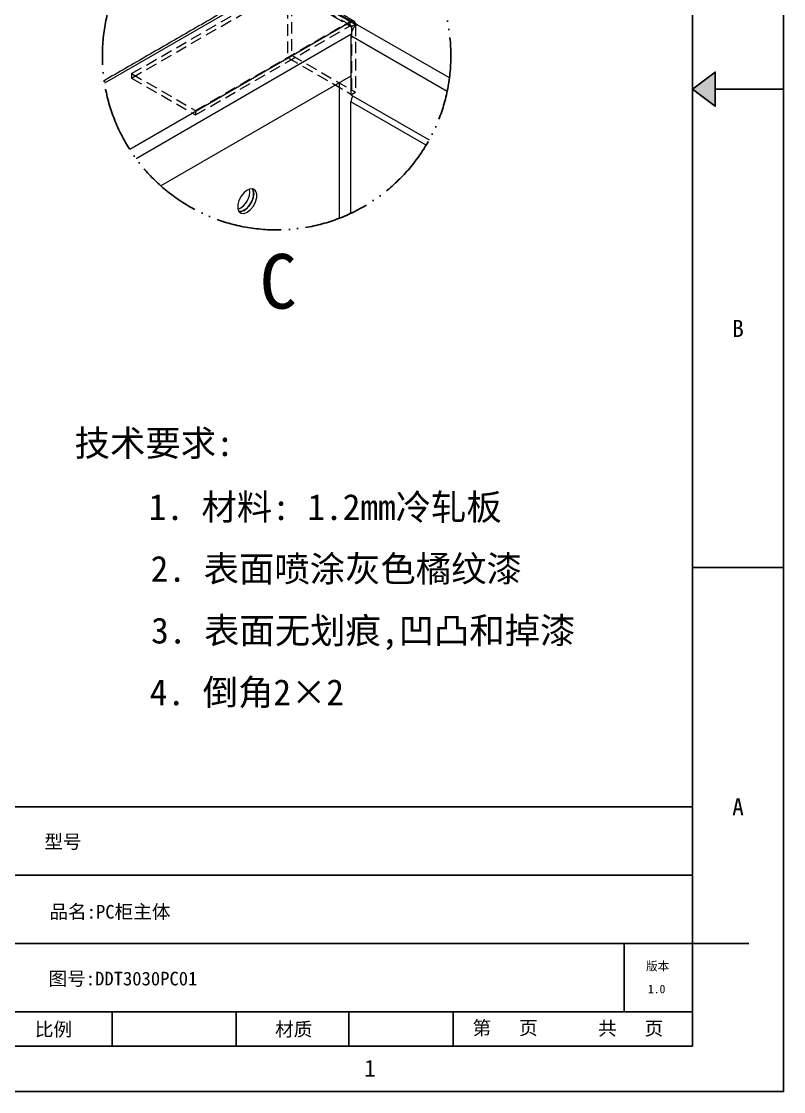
# Model space of a CAD drawing. Header units: millimetres. Extents: x 12436 to 30221, y 8547 to 23793.
# Drawn here: x 14845 to 15687, y 17318 to 18500 of the extents above; entities that cross this region are included whole.
import ezdxf
from ezdxf.enums import TextEntityAlignment as Align

# ---------------------------------------------------------------- set-up
doc = ezdxf.new("R2010")
doc.units = ezdxf.units.MM
for name, pattern in [('ACAD_ISO05W100', [33, 24, -3, 0, -3, 0, -3]), ('DOT', [0.25, 0, -0.25]), ('HIDDEN', [1.905, 1.27, -0.635])]:
    doc.linetypes.add(name, pattern=pattern)
doc.layers.add('FORMAT', color=7, linetype='Continuous')
doc.layers.add('print', color=30, linetype='Continuous')
doc.styles.add('Dartop', font='SIMFANG.TTF')
doc.styles.add('HZ', font='SimSun.ttf')
doc.styles.add('hzHT', font='SIMHEI.TTF')

# ---------------------------------------------------------------- blocks, each defined once
blk = doc.blocks.new('A$C4CF6548F')
at = {"color": 6, "linetype": 'HIDDEN', "lineweight": 0}
for p, q in [((-11.85, -7.55), (5.23, 2.31)), ((-11.85, -8.04), (5.23, 1.82)), ((5.23, 2.31), (12.3, -1.78)), ((5.23, 2.31), (5.23, 1.82)), ((5.23, 1.82), (12.3, -2.27)), ((5.4, 1.71), (5.83, 1.96)), ((5.4, 1.71), (12.47, -2.37)), ((5.4, 1.71), (5.4, -5.76)), ((5.83, 1.96), (12.9, -2.12)), ((5.83, 1.96), (5.83, -5.51)), ((-4.78, -11.63), (12.3, -1.78)), ((-4.78, -12.12), (12.3, -2.27)), ((12.9, -2.12), (12.47, -2.37)), ((12.9, -2.12), (12.9, -9.59)), ((12.47, -2.37), (12.47, -9.84)), ((5.4, -5.76), (12.47, -9.84)), ((5.83, -5.51), (12.9, -9.59)), ((-11.85, -7.55), (-4.78, -11.63)), ((-11.85, -7.55), (-11.85, -8.04)), ((-11.85, -8.04), (-4.78, -12.12)), ((12.47, -9.84), (12.9, -9.59)), ((-4.78, -11.63), (-4.78, -12.12))]:
    blk.add_line(p, q, dxfattribs=at)
at = {"color": 7, "linetype": 'HIDDEN', "lineweight": 0}
blk.add_line((12.3, -2.27), (12.3, -1.78), dxfattribs=at)
at = {"color": 6, "linetype": 'HIDDEN', "lineweight": 0}
for centre, radius, start, end in [((5.46, 2.02), 0.371, 350.786, 129.2024), ((5.29, 1.73), 0.109, 350.7827, 129.2078), ((12.53, -2.06), 0.371, 350.786, 129.2024), ((12.37, -2.35), 0.109, 350.7827, 129.2078)]:
    blk.add_arc(centre, radius, start, end, dxfattribs=at)
for points in [[(12.42, -2.25), (5.35, 1.83)], [(12.72, -1.73), (5.65, 2.35)]]:
    blk.add_open_spline(points, degree=1, dxfattribs=at)
blk = doc.blocks.new('*U5')
at = {"color": 254, "linetype": 'Continuous', "extrusion": (0, 0, -1)}
for points in [[(-33.167, 11), (-33, 11), (-33.25, 11.188)], [(-33.167, 11), (-33.25, 11.188), (-33.25, 10.812)], [(-33.167, 11), (-33.25, 10.812), (-33, 11)]]:
    blk.add_solid(points, dxfattribs=at)

msp = doc.modelspace()

# ---------------------------------------------------------------- linework, layer by layer
at = {"color": 0}
for p, q in [((15586.476, 19483.038), (15586.476, 17367.915)), ((15611.656, 18425.477), (15687.196, 18425.477)), ((15687.196, 17896.696), (15586.476, 17896.696)), ((15586.476, 17632.306), (14056.789, 17632.306)), ((14812.19, 17556.766), (15586.476, 17556.766)), ((14496.707, 17481.226), (15648.694, 17481.226)), ((15510.936, 17405.685), (15510.936, 17481.226)), ((14812.19, 17405.685), (15586.476, 17405.685)), ((14945.075, 17367.915), (14945.075, 17405.685)), ((15082.021, 17367.915), (15082.021, 17405.685)), ((15206.517, 17367.915), (15206.517, 17405.685)), ((15322.086, 17367.915), (15322.086, 17405.685)), ((15586.476, 17367.915), (12588.591, 17367.915)), ((15687.196, 17317.555), (15687.196, 17367.915)), ((15636.836, 17317.555), (15687.196, 17317.555))]:
    msp.add_line(p, q, dxfattribs=at)
at = {"color": 0, "linetype": 'DOT'}
for p, q in [((15687.196, 19483.038), (15687.196, 17367.915)), ((15636.836, 17317.555), (12487.871, 17317.555))]:
    msp.add_line(p, q, dxfattribs=at)
at = {"color": 7, "linetype": 'Continuous', "lineweight": 15}
for p, q in [((15132.082, 18545.136), (14936.531, 18432.247)), ((15215.744, 18496.845), (15128.547, 18547.183)), ((15209.604, 18500.384), (14964.459, 18358.865)), ((15317.775, 18437.944), (15215.744, 18496.845)), ((15208.933, 18485.818), (14971.423, 18348.706)), ((15208.897, 18484.986), (15315.353, 18423.53)), ((15208.897, 18484.986), (15208.897, 18419.404)), ((15208.897, 18439.812), (14998.877, 18318.57)), ((15196.169, 18282.957), (15196.169, 18432.464)), ((15208.897, 18419.404), (15295.35, 18369.496)), ((15291.931, 18363.557), (15208.897, 18411.492)), ((15208.897, 18288.409), (15208.897, 18411.492))]:
    msp.add_line(p, q, dxfattribs=at)
at = {"color": 0}
msp.add_lwpolyline([(15586.476, 18425.477), (15611.656, 18444.362), (15611.656, 18406.592), (15586.476, 18425.477)], close=True, dxfattribs=at)
at = {"color": 7, "linetype": 'Continuous', "lineweight": 15, "flags": 128}
for points in [[(15094.345, 18289.567), (15097.973, 18292.4), (15101.163, 18296.368), (15103.531, 18300.994), (15104.791, 18305.718), (15104.791, 18309.972), (15103.531, 18313.242), (15101.163, 18315.133), (15097.973, 18315.419), (15094.345, 18314.063), (15090.718, 18311.23), (15087.528, 18307.262), (15085.16, 18302.636), (15083.9, 18297.912), (15083.9, 18293.658), (15085.16, 18290.388), (15087.528, 18288.496), (15090.718, 18288.211), (15094.345, 18289.567)], [(15090.81, 18291.608), (15094.438, 18294.441), (15097.628, 18298.409), (15099.995, 18303.035), (15101.255, 18307.759), (15101.255, 18312.013), (15099.995, 18315.283), (15099.866, 18315.46)], [(15099.871, 18315.46), (15100.777, 18313.805), (15101.416, 18309.985)], [(15101.416, 18309.985), (15100.777, 18305.427), (15098.935, 18300.68), (15096.113, 18296.316), (15092.652, 18292.863), (15088.968, 18290.737), (15085.507, 18290.193), (15085.284, 18290.217)], [(15085.29, 18290.211), (15087.182, 18290.252), (15090.81, 18291.608)]]:
    msp.add_lwpolyline(points, dxfattribs=at)
at = {"color": 7, "linetype": 'Continuous', "lineweight": 15}
for centre, radius, start, end in [((15223.762, 18484.31), 14.881, 122.605001, 177.394744), ((15223.073, 18410.951), 14.186, 149.060768, 177.817358), ((15076.372, 18312.198), 20.713, 291.736289, 8.246468)]:
    msp.add_arc(centre, radius, start, end, dxfattribs=at)
msp.add_open_spline([(15127.752, 18545.572), (14936.12, 18434.945)], degree=1, dxfattribs=at)
at = {"layer": 'FORMAT', "color": 1, "linetype": 'ACAD_ISO05W100', "ltscale": 3}
msp.add_circle((15126.742, 18462.632), 192.622, dxfattribs=at)
at = {"layer": 'print', "color": 4}
msp.add_lwpolyline([(12487.871, 19533.398), (15687.196, 19533.398), (15687.196, 17317.555), (12487.871, 17317.555)], close=True, dxfattribs=at)

# ---------------------------------------------------------------- block references
at = {"xscale": 10, "yscale": 10, "zscale": 10}
msp.add_blockref('A$C4CF6548F', (15084.906, 18518.222), dxfattribs=at)
at = {"color": 0, "linetype": 'Continuous', "xscale": 100.7201327453367, "yscale": 100.7201327461007, "zscale": 100.7201327460931}
msp.add_blockref('*U5', (12262.712, 17317.555), dxfattribs=at)

# ---------------------------------------------------------------- texts
at = {"color": 0}
for s, height, style, p in [('C', 60.432, 'hzHT', (15128.473, 18213.183)), ('B', 18.885, 'Dartop', (15636.836, 18161.086)), ('A', 18.885, 'Dartop', (15636.836, 17632.306)), ('型号', 15.108, 'hzHT', (14890.574, 17593.876)), ('品名:PC柜主体  ', 15.108, 'hzHT', (14952.791, 17516.318)), ('版本', 9.4425, 'hzHT', (15547.978, 17456.158)), ('图号:DDT3030PC01', 15.10802, 'hzHT', (14956.856, 17442.472)), ('1.0', 9.4425, 'Dartop', (15546.843, 17430.922)), ('比例', 15.108, 'hzHT', (14880.039, 17386.407)), ('材质', 15.108, 'hzHT', (15145.664, 17386.407)), ('第   页', 15.108, 'hzHT', (15379.374, 17387.974)), ('共   页', 15.108, 'hzHT', (15518.154, 17387.424)), ('1', 18.885, 'Dartop', (15229.974, 17343.334))]:
    msp.add_text(s, height=height, dxfattribs=dict(at, style=style)).set_placement(p, align=Align.MIDDLE_CENTER)
at = {"style": 'HZ'}
for s, p in [('技术要求:', (14991.401, 18034.3)), ('     1. 材料: 1.2mm冷轧板', (15131.702, 17963.692)), ('    2. 表面喷涂灰色橘纹漆', (15153.737, 17895.442)), ('3. 表面无划痕,凹凸和掉漆', (15222.56, 17827.192)), ('4. 倒角2×2         ', (15181.629, 17758.942))]:
    msp.add_text(s, height=28.665, dxfattribs=at).set_placement(p, align=Align.MIDDLE_CENTER)

doc.saveas('drawing.dxf')
